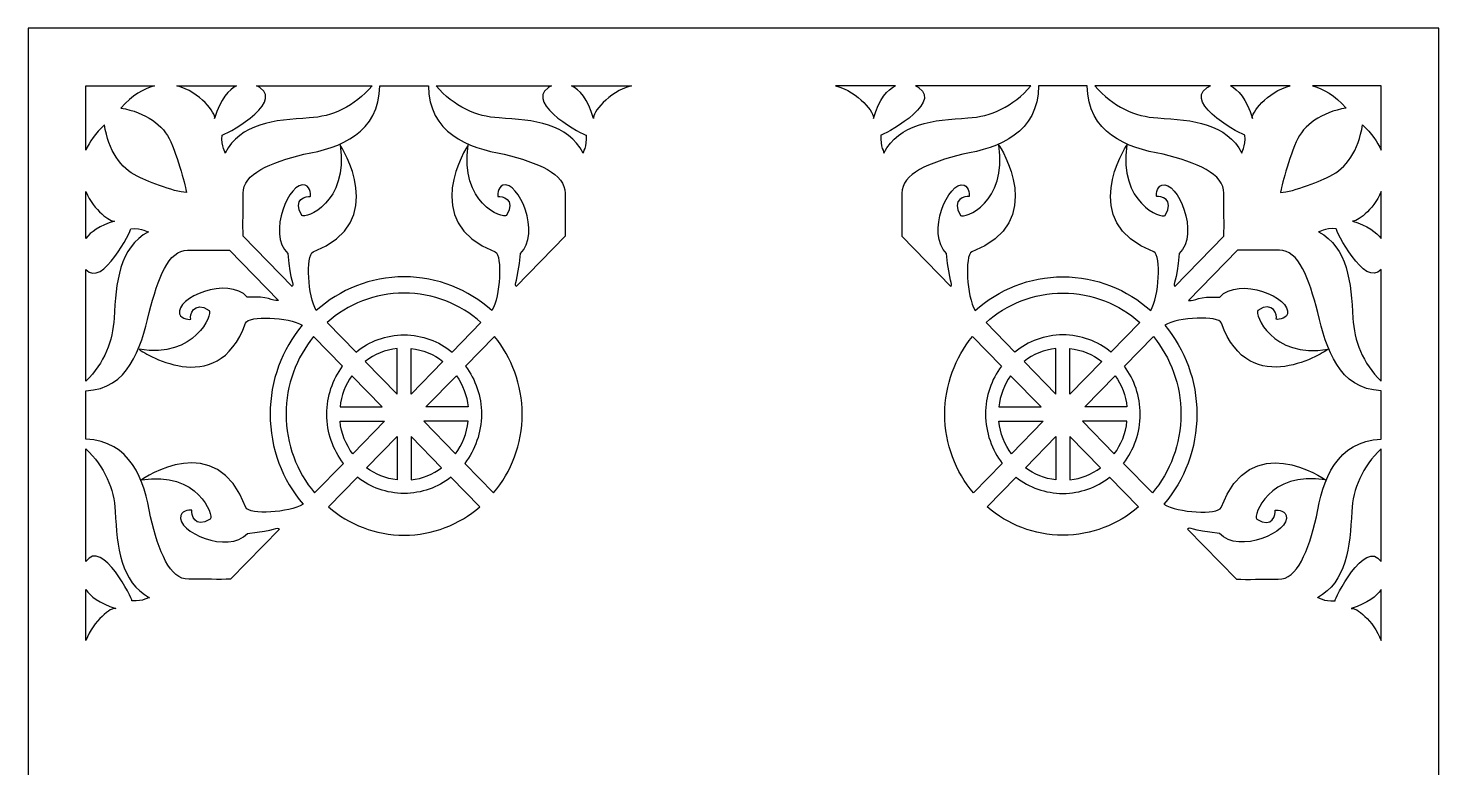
# Model space of a CAD drawing. Header units: centimetres. Extents: x -21.6 to -16.4, y -9 to 3.7.
# Drawn here: x -21.59 to -16.44, y 0.96 to 3.66 of the extents above; entities that cross this region are included whole.
import ezdxf

# ---------------------------------------------------------------- set-up
doc = ezdxf.new("R2010")
doc.units = ezdxf.units.CM
doc.header["$MEASUREMENT"] = 0
doc.layers.add('layer 1', color=7, linetype='Continuous')

msp = doc.modelspace()

# ---------------------------------------------------------------- linework, layer by layer
at = {"layer": 'layer 1', "color": 250, "lineweight": 30}
for points, knots in [([(-21.58593, 3.65904), (-21.58593, 3.65904), (-16.44376, 3.65904), (-16.44376, 3.65904), (-16.44376, 3.65904), (-16.44376, 3.65904), (-16.44376, -9.00021), (-16.44376, -9.00021), (-16.44376, -9.00021), (-16.44376, -9.00021), (-21.58593, -9.00021), (-21.58593, -9.00021), (-21.58593, -9.00021), (-21.58593, -9.00021), (-21.58593, 3.65904), (-21.58593, 3.65904)], [0, 0, 0, 0, 0.2, 0.2, 0.2, 0.2, 0.4, 0.4, 0.4, 0.4, 0.6, 0.6, 0.6, 0.6, 1, 1, 1, 1]), ([(-21.37575, 3.21488), (-21.36274, 3.24478), (-21.34107, 3.27577), (-21.30794, 3.30703), (-21.30794, 3.30703), (-21.29338, 3.21357), (-21.24827, 3.14748), (-21.18842, 3.12021), (-21.18842, 3.12021), (-21.16655, 3.10829), (-21.05316, 3.06044), (-21.00904, 3.06059), (-21.00904, 3.06059), (-21.00904, 3.06059), (-21.00905, 3.06061), (-21.00905, 3.06061), (-21.00905, 3.06061), (-21.00895, 3.06055), (-21.00858, 3.06101), (-21.00862, 3.06106), (-21.00862, 3.06106), (-21.00862, 3.06106), (-21.0086, 3.06104), (-21.0086, 3.06104), (-21.0086, 3.06104), (-21.0086, 3.06104), (-21.03256, 3.1677), (-21.06628, 3.24539), (-21.06628, 3.24539), (-21.09289, 3.30672), (-21.15737, 3.35295), (-21.24857, 3.36787), (-21.24857, 3.36787), (-21.20655, 3.41466), (-21.16499, 3.43916), (-21.12608, 3.44888), (-21.12608, 3.44888), (-21.12608, 3.44888), (-21.37575, 3.44888), (-21.37575, 3.44888), (-21.37575, 3.44888), (-21.37575, 3.44888), (-21.37575, 3.21488), (-21.37575, 3.21488)], [0, 0, 0, 0, 0.0833333, 0.0833333, 0.0833333, 0.0833333, 0.1666667, 0.1666667, 0.1666667, 0.1666667, 0.25, 0.25, 0.25, 0.25, 0.3333333, 0.3333333, 0.3333333, 0.3333333, 0.4166667, 0.4166667, 0.4166667, 0.4166667, 0.5, 0.5, 0.5, 0.5, 0.5833333, 0.5833333, 0.5833333, 0.5833333, 0.6666667, 0.6666667, 0.6666667, 0.6666667, 0.75, 0.75, 0.75, 0.75, 0.8333333, 0.8333333, 0.8333333, 0.8333333, 1, 1, 1, 1]), ([(-21.04395, 3.44888), (-20.95855, 3.42782), (-20.90081, 3.3476), (-20.90654, 3.32997), (-20.90654, 3.32997), (-20.88481, 3.40245), (-20.85484, 3.43551), (-20.82632, 3.44888), (-20.82632, 3.44888), (-20.82632, 3.44888), (-21.04395, 3.44888), (-21.04395, 3.44888)], [0, 0, 0, 0, 0.25, 0.25, 0.25, 0.25, 0.5, 0.5, 0.5, 0.5, 1, 1, 1, 1]), ([(-20.75336, 3.44888), (-20.74518, 3.44544), (-20.74033, 3.44219), (-20.74033, 3.44219), (-20.74033, 3.44219), (-20.65353, 3.38102), (-20.87691, 3.26651), (-20.87892, 3.26962), (-20.87892, 3.26962), (-20.88313, 3.22513), (-20.86511, 3.20672), (-20.86831, 3.20332), (-20.86831, 3.20332), (-20.81307, 3.31284), (-20.68838, 3.32515), (-20.56157, 3.33196), (-20.56157, 3.33196), (-20.47809, 3.33644), (-20.39754, 3.37345), (-20.33208, 3.44888), (-20.33208, 3.44888), (-20.33208, 3.44888), (-20.75336, 3.44888), (-20.75336, 3.44888)], [0, 0, 0, 0, 0.1428571, 0.1428571, 0.1428571, 0.1428571, 0.2857143, 0.2857143, 0.2857143, 0.2857143, 0.4285714, 0.4285714, 0.4285714, 0.4285714, 0.5714286, 0.5714286, 0.5714286, 0.5714286, 0.7142857, 0.7142857, 0.7142857, 0.7142857, 1, 1, 1, 1]), ([(-20.30448, 3.44888), (-20.30538, 3.27895), (-20.44695, 3.222), (-20.5808, 3.2003), (-20.5808, 3.2003), (-20.70312, 3.16877), (-20.80372, 3.12869), (-20.80252, 3.05749), (-20.80252, 3.05749), (-20.80152, 2.9987), (-20.80431, 2.94204), (-20.8023, 2.90089), (-20.8023, 2.90089), (-20.8023, 2.90089), (-20.62409, 2.71826), (-20.62409, 2.71826), (-20.62409, 2.71826), (-20.61498, 2.72967), (-20.63036, 2.72775), (-20.63951, 2.83823), (-20.63951, 2.83823), (-20.71573, 2.90952), (-20.63377, 3.10493), (-20.57592, 3.08698), (-20.57592, 3.08698), (-20.55555, 3.08064), (-20.55573, 3.04527), (-20.55763, 3.04571), (-20.55763, 3.04571), (-20.57007, 3.04859), (-20.62531, 3.03716), (-20.5888, 2.97658), (-20.5888, 2.97658), (-20.57613, 2.96359), (-20.41641, 3.02224), (-20.44932, 3.23364), (-20.44932, 3.23364), (-20.44485, 3.22908), (-20.26577, 2.95053), (-20.54741, 2.84442), (-20.54741, 2.84442), (-20.57475, 2.82958), (-20.56653, 2.68187), (-20.53576, 2.6302), (-20.53576, 2.6302), (-20.44992, 2.70677), (-20.33791, 2.75324), (-20.21562, 2.75324), (-20.21562, 2.75324), (-20.09333, 2.75324), (-19.98131, 2.70677), (-19.89548, 2.6302), (-19.89548, 2.6302), (-19.86471, 2.68187), (-19.85649, 2.82958), (-19.88383, 2.84442), (-19.88383, 2.84442), (-20.16546, 2.95053), (-19.98638, 3.22908), (-19.98191, 3.23364), (-19.98191, 3.23364), (-20.01483, 3.02224), (-19.8551, 2.96359), (-19.84244, 2.97658), (-19.84244, 2.97658), (-19.80592, 3.03716), (-19.86116, 3.04859), (-19.87361, 3.04571), (-19.87361, 3.04571), (-19.87551, 3.04527), (-19.87568, 3.08064), (-19.85531, 3.08698), (-19.85531, 3.08698), (-19.79746, 3.10493), (-19.7155, 2.90952), (-19.79173, 2.83823), (-19.79173, 2.83823), (-19.80087, 2.72775), (-19.81625, 2.72967), (-19.80714, 2.71826), (-19.80714, 2.71826), (-19.80714, 2.71826), (-19.62893, 2.90089), (-19.62893, 2.90089), (-19.62893, 2.90089), (-19.62692, 2.94204), (-19.62971, 2.9987), (-19.62871, 3.05749), (-19.62871, 3.05749), (-19.62752, 3.12869), (-19.72812, 3.16877), (-19.85043, 3.2003), (-19.85043, 3.2003), (-19.98429, 3.222), (-20.12585, 3.27895), (-20.12676, 3.44888), (-20.12676, 3.44888), (-20.12676, 3.44888), (-20.30448, 3.44888), (-20.30448, 3.44888)], [0, 0, 0, 0, 0.0384615, 0.0384615, 0.0384615, 0.0384615, 0.0769231, 0.0769231, 0.0769231, 0.0769231, 0.1153846, 0.1153846, 0.1153846, 0.1153846, 0.1538462, 0.1538462, 0.1538462, 0.1538462, 0.1923077, 0.1923077, 0.1923077, 0.1923077, 0.2307692, 0.2307692, 0.2307692, 0.2307692, 0.2692308, 0.2692308, 0.2692308, 0.2692308, 0.3076923, 0.3076923, 0.3076923, 0.3076923, 0.3461538, 0.3461538, 0.3461538, 0.3461538, 0.3846154, 0.3846154, 0.3846154, 0.3846154, 0.4230769, 0.4230769, 0.4230769, 0.4230769, 0.4615385, 0.4615385, 0.4615385, 0.4615385, 0.5, 0.5, 0.5, 0.5, 0.5384615, 0.5384615, 0.5384615, 0.5384615, 0.5769231, 0.5769231, 0.5769231, 0.5769231, 0.6153846, 0.6153846, 0.6153846, 0.6153846, 0.6538462, 0.6538462, 0.6538462, 0.6538462, 0.6923077, 0.6923077, 0.6923077, 0.6923077, 0.7307692, 0.7307692, 0.7307692, 0.7307692, 0.7692308, 0.7692308, 0.7692308, 0.7692308, 0.8076923, 0.8076923, 0.8076923, 0.8076923, 0.8461538, 0.8461538, 0.8461538, 0.8461538, 0.8846154, 0.8846154, 0.8846154, 0.8846154, 0.9230769, 0.9230769, 0.9230769, 0.9230769, 1, 1, 1, 1]), ([(-20.09915, 3.44888), (-20.0337, 3.37345), (-19.95314, 3.33644), (-19.86966, 3.33196), (-19.86966, 3.33196), (-19.74285, 3.32515), (-19.61817, 3.31284), (-19.56293, 3.20332), (-19.56293, 3.20332), (-19.56613, 3.20672), (-19.54811, 3.22513), (-19.55231, 3.26962), (-19.55231, 3.26962), (-19.55433, 3.26651), (-19.7777, 3.38102), (-19.6909, 3.44219), (-19.6909, 3.44219), (-19.6909, 3.44219), (-19.68605, 3.44544), (-19.67789, 3.44888), (-19.67789, 3.44888), (-19.67789, 3.44888), (-20.09915, 3.44888), (-20.09915, 3.44888)], [0, 0, 0, 0, 0.1428571, 0.1428571, 0.1428571, 0.1428571, 0.2857143, 0.2857143, 0.2857143, 0.2857143, 0.4285714, 0.4285714, 0.4285714, 0.4285714, 0.5714286, 0.5714286, 0.5714286, 0.5714286, 0.7142857, 0.7142857, 0.7142857, 0.7142857, 1, 1, 1, 1]), ([(-19.60491, 3.44888), (-19.57639, 3.43551), (-19.54642, 3.40245), (-19.52469, 3.32997), (-19.52469, 3.32997), (-19.53042, 3.3476), (-19.47268, 3.42782), (-19.38728, 3.44888), (-19.38728, 3.44888), (-19.38728, 3.44888), (-19.60491, 3.44888), (-19.60491, 3.44888)], [0, 0, 0, 0, 0.25, 0.25, 0.25, 0.25, 0.5, 0.5, 0.5, 0.5, 1, 1, 1, 1]), ([(-18.42478, 3.44888), (-18.4533, 3.43551), (-18.48327, 3.40245), (-18.505, 3.32997), (-18.505, 3.32997), (-18.49927, 3.3476), (-18.55701, 3.42782), (-18.64241, 3.44888), (-18.64241, 3.44888), (-18.64241, 3.44888), (-18.42478, 3.44888), (-18.42478, 3.44888)], [0, 0, 0, 0, 0.25, 0.25, 0.25, 0.25, 0.5, 0.5, 0.5, 0.5, 1, 1, 1, 1]), ([(-17.93053, 3.44888), (-17.99599, 3.37345), (-18.07655, 3.33644), (-18.16002, 3.33196), (-18.16002, 3.33196), (-18.28684, 3.32515), (-18.41152, 3.31284), (-18.46676, 3.20332), (-18.46676, 3.20332), (-18.46356, 3.20672), (-18.48159, 3.22513), (-18.47738, 3.26962), (-18.47738, 3.26962), (-18.47535, 3.26651), (-18.25198, 3.38102), (-18.33879, 3.44219), (-18.33879, 3.44219), (-18.33879, 3.44219), (-18.34364, 3.44544), (-18.35181, 3.44888), (-18.35181, 3.44888), (-18.35181, 3.44888), (-17.93053, 3.44888), (-17.93053, 3.44888)], [0, 0, 0, 0, 0.1428571, 0.1428571, 0.1428571, 0.1428571, 0.2857143, 0.2857143, 0.2857143, 0.2857143, 0.4285714, 0.4285714, 0.4285714, 0.4285714, 0.5714286, 0.5714286, 0.5714286, 0.5714286, 0.7142857, 0.7142857, 0.7142857, 0.7142857, 1, 1, 1, 1]), ([(-17.72521, 3.44888), (-17.72431, 3.27895), (-17.58274, 3.222), (-17.44889, 3.2003), (-17.44889, 3.2003), (-17.32657, 3.16877), (-17.22597, 3.12869), (-17.22717, 3.05749), (-17.22717, 3.05749), (-17.22817, 2.9987), (-17.22537, 2.94204), (-17.22739, 2.90089), (-17.22739, 2.90089), (-17.22739, 2.90089), (-17.40559, 2.71826), (-17.40559, 2.71826), (-17.40559, 2.71826), (-17.41471, 2.72967), (-17.39933, 2.72775), (-17.39018, 2.83823), (-17.39018, 2.83823), (-17.31395, 2.90952), (-17.39592, 3.10493), (-17.45377, 3.08698), (-17.45377, 3.08698), (-17.47413, 3.08064), (-17.47397, 3.04527), (-17.47207, 3.04571), (-17.47207, 3.04571), (-17.45962, 3.04859), (-17.40437, 3.03716), (-17.4409, 2.97658), (-17.4409, 2.97658), (-17.45356, 2.96359), (-17.61328, 3.02224), (-17.58037, 3.23364), (-17.58037, 3.23364), (-17.58484, 3.22908), (-17.76391, 2.95053), (-17.48228, 2.84442), (-17.48228, 2.84442), (-17.45495, 2.82958), (-17.46317, 2.68187), (-17.49393, 2.6302), (-17.49393, 2.6302), (-17.57977, 2.70677), (-17.69179, 2.75324), (-17.81407, 2.75324), (-17.81407, 2.75324), (-17.93635, 2.75324), (-18.04838, 2.70677), (-18.13421, 2.6302), (-18.13421, 2.6302), (-18.16498, 2.68187), (-18.17319, 2.82958), (-18.14586, 2.84442), (-18.14586, 2.84442), (-17.86423, 2.95053), (-18.0433, 3.22908), (-18.04778, 3.23364), (-18.04778, 3.23364), (-18.01486, 3.02224), (-18.17458, 2.96359), (-18.18725, 2.97658), (-18.18725, 2.97658), (-18.22377, 3.03716), (-18.16853, 3.04859), (-18.15608, 3.04571), (-18.15608, 3.04571), (-18.15418, 3.04527), (-18.15401, 3.08064), (-18.17438, 3.08698), (-18.17438, 3.08698), (-18.23222, 3.10493), (-18.31419, 2.90952), (-18.23797, 2.83823), (-18.23797, 2.83823), (-18.22882, 2.72775), (-18.21343, 2.72967), (-18.22255, 2.71826), (-18.22255, 2.71826), (-18.22255, 2.71826), (-18.40075, 2.90089), (-18.40075, 2.90089), (-18.40075, 2.90089), (-18.40277, 2.94204), (-18.39998, 2.9987), (-18.40097, 3.05749), (-18.40097, 3.05749), (-18.40217, 3.12869), (-18.30157, 3.16877), (-18.17926, 3.2003), (-18.17926, 3.2003), (-18.0454, 3.222), (-17.90384, 3.27895), (-17.90293, 3.44888), (-17.90293, 3.44888), (-17.90293, 3.44888), (-17.72521, 3.44888), (-17.72521, 3.44888)], [0, 0, 0, 0, 0.0384615, 0.0384615, 0.0384615, 0.0384615, 0.0769231, 0.0769231, 0.0769231, 0.0769231, 0.1153846, 0.1153846, 0.1153846, 0.1153846, 0.1538462, 0.1538462, 0.1538462, 0.1538462, 0.1923077, 0.1923077, 0.1923077, 0.1923077, 0.2307692, 0.2307692, 0.2307692, 0.2307692, 0.2692308, 0.2692308, 0.2692308, 0.2692308, 0.3076923, 0.3076923, 0.3076923, 0.3076923, 0.3461538, 0.3461538, 0.3461538, 0.3461538, 0.3846154, 0.3846154, 0.3846154, 0.3846154, 0.4230769, 0.4230769, 0.4230769, 0.4230769, 0.4615385, 0.4615385, 0.4615385, 0.4615385, 0.5, 0.5, 0.5, 0.5, 0.5384615, 0.5384615, 0.5384615, 0.5384615, 0.5769231, 0.5769231, 0.5769231, 0.5769231, 0.6153846, 0.6153846, 0.6153846, 0.6153846, 0.6538462, 0.6538462, 0.6538462, 0.6538462, 0.6923077, 0.6923077, 0.6923077, 0.6923077, 0.7307692, 0.7307692, 0.7307692, 0.7307692, 0.7692308, 0.7692308, 0.7692308, 0.7692308, 0.8076923, 0.8076923, 0.8076923, 0.8076923, 0.8461538, 0.8461538, 0.8461538, 0.8461538, 0.8846154, 0.8846154, 0.8846154, 0.8846154, 0.9230769, 0.9230769, 0.9230769, 0.9230769, 1, 1, 1, 1]), ([(-17.27634, 3.44888), (-17.28451, 3.44544), (-17.28935, 3.44219), (-17.28935, 3.44219), (-17.28935, 3.44219), (-17.37616, 3.38102), (-17.15279, 3.26651), (-17.15076, 3.26962), (-17.15076, 3.26962), (-17.14656, 3.22513), (-17.16458, 3.20672), (-17.16138, 3.20332), (-17.16138, 3.20332), (-17.21662, 3.31284), (-17.3413, 3.32515), (-17.46812, 3.33196), (-17.46812, 3.33196), (-17.55159, 3.33644), (-17.63216, 3.37345), (-17.69761, 3.44888), (-17.69761, 3.44888), (-17.69761, 3.44888), (-17.27634, 3.44888), (-17.27634, 3.44888)], [0, 0, 0, 0, 0.1428571, 0.1428571, 0.1428571, 0.1428571, 0.2857143, 0.2857143, 0.2857143, 0.2857143, 0.4285714, 0.4285714, 0.4285714, 0.4285714, 0.5714286, 0.5714286, 0.5714286, 0.5714286, 0.7142857, 0.7142857, 0.7142857, 0.7142857, 1, 1, 1, 1]), ([(-16.98574, 3.44888), (-17.07114, 3.42782), (-17.12887, 3.3476), (-17.12314, 3.32997), (-17.12314, 3.32997), (-17.14487, 3.40245), (-17.17485, 3.43551), (-17.20337, 3.44888), (-17.20337, 3.44888), (-17.20337, 3.44888), (-16.98574, 3.44888), (-16.98574, 3.44888)], [0, 0, 0, 0, 0.25, 0.25, 0.25, 0.25, 0.5, 0.5, 0.5, 0.5, 1, 1, 1, 1]), ([(-16.65393, 3.21488), (-16.66696, 3.24477), (-16.68861, 3.27577), (-16.72175, 3.30703), (-16.72175, 3.30703), (-16.73631, 3.21357), (-16.78143, 3.14748), (-16.84127, 3.12021), (-16.84127, 3.12021), (-16.86313, 3.10829), (-16.97653, 3.06044), (-17.02066, 3.06059), (-17.02066, 3.06059), (-17.02066, 3.06059), (-17.02063, 3.06061), (-17.02063, 3.06061), (-17.02063, 3.06061), (-17.02075, 3.06055), (-17.0211, 3.06101), (-17.02107, 3.06106), (-17.02107, 3.06106), (-17.02107, 3.06106), (-17.02109, 3.06104), (-17.02109, 3.06104), (-17.02109, 3.06104), (-17.02109, 3.06104), (-16.99713, 3.1677), (-16.96341, 3.24539), (-16.96341, 3.24539), (-16.9368, 3.30672), (-16.87232, 3.35295), (-16.78111, 3.36787), (-16.78111, 3.36787), (-16.82314, 3.41466), (-16.8647, 3.43916), (-16.90361, 3.44888), (-16.90361, 3.44888), (-16.90361, 3.44888), (-16.65393, 3.44888), (-16.65393, 3.44888), (-16.65393, 3.44888), (-16.65393, 3.44888), (-16.65393, 3.21488), (-16.65393, 3.21488)], [0, 0, 0, 0, 0.0833333, 0.0833333, 0.0833333, 0.0833333, 0.1666667, 0.1666667, 0.1666667, 0.1666667, 0.25, 0.25, 0.25, 0.25, 0.3333333, 0.3333333, 0.3333333, 0.3333333, 0.4166667, 0.4166667, 0.4166667, 0.4166667, 0.5, 0.5, 0.5, 0.5, 0.5833333, 0.5833333, 0.5833333, 0.5833333, 0.6666667, 0.6666667, 0.6666667, 0.6666667, 0.75, 0.75, 0.75, 0.75, 0.8333333, 0.8333333, 0.8333333, 0.8333333, 1, 1, 1, 1]), ([(-21.37575, 2.89319), (-21.35835, 2.9163), (-21.32654, 2.93902), (-21.27096, 2.95652), (-21.27096, 2.95652), (-21.28583, 2.95144), (-21.34636, 2.995), (-21.37575, 3.06346), (-21.37575, 3.06346), (-21.37575, 3.06346), (-21.37575, 2.89319), (-21.37575, 2.89319)], [0, 0, 0, 0, 0.25, 0.25, 0.25, 0.25, 0.5, 0.5, 0.5, 0.5, 1, 1, 1, 1]), ([(-16.65393, 2.89318), (-16.67134, 2.91629), (-16.70314, 2.93901), (-16.75873, 2.95652), (-16.75873, 2.95652), (-16.74385, 2.95144), (-16.68333, 2.995), (-16.65393, 3.06346), (-16.65393, 3.06346), (-16.65393, 3.06346), (-16.65393, 2.89318), (-16.65393, 2.89318)], [0, 0, 0, 0, 0.25, 0.25, 0.25, 0.25, 0.5, 0.5, 0.5, 0.5, 1, 1, 1, 1]), ([(-21.37575, 2.37284), (-21.308, 2.43906), (-21.27712, 2.52033), (-21.27289, 2.60297), (-21.27289, 2.60297), (-21.26625, 2.73294), (-21.25424, 2.86072), (-21.14738, 2.91733), (-21.14738, 2.91733), (-21.1507, 2.91405), (-21.16865, 2.93251), (-21.21206, 2.92821), (-21.21206, 2.92821), (-21.20911, 2.92618), (-21.3151, 2.70887), (-21.37575, 2.78001), (-21.37575, 2.78001), (-21.37575, 2.78001), (-21.37575, 2.37284), (-21.37575, 2.37284)], [0, 0, 0, 0, 0.1666667, 0.1666667, 0.1666667, 0.1666667, 0.3333333, 0.3333333, 0.3333333, 0.3333333, 0.5, 0.5, 0.5, 0.5, 0.6666667, 0.6666667, 0.6666667, 0.6666667, 1, 1, 1, 1]), ([(-16.65393, 2.37284), (-16.72169, 2.43906), (-16.75257, 2.52033), (-16.75679, 2.60297), (-16.75679, 2.60297), (-16.76344, 2.73294), (-16.77545, 2.86072), (-16.88231, 2.91733), (-16.88231, 2.91733), (-16.879, 2.91405), (-16.86104, 2.93251), (-16.81763, 2.92821), (-16.81763, 2.92821), (-16.82059, 2.92618), (-16.71458, 2.70887), (-16.65393, 2.78001), (-16.65393, 2.78001), (-16.65393, 2.78001), (-16.65393, 2.37284), (-16.65393, 2.37284)], [0, 0, 0, 0, 0.1666667, 0.1666667, 0.1666667, 0.1666667, 0.3333333, 0.3333333, 0.3333333, 0.3333333, 0.5, 0.5, 0.5, 0.5, 0.6666667, 0.6666667, 0.6666667, 0.6666667, 1, 1, 1, 1]), ([(-21.37575, 2.16146), (-21.21547, 2.15647), (-21.1612, 2.01358), (-21.14032, 1.8784), (-21.14032, 1.8784), (-21.10955, 1.75306), (-21.07043, 1.64997), (-21.00095, 1.6512), (-21.00095, 1.6512), (-20.94359, 1.65221), (-20.88832, 1.64934), (-20.84817, 1.65141), (-20.84817, 1.65141), (-20.84817, 1.65141), (-20.66995, 1.83405), (-20.66995, 1.83405), (-20.66995, 1.83405), (-20.68108, 1.84338), (-20.67921, 1.82761), (-20.78702, 1.81824), (-20.78702, 1.81824), (-20.85658, 1.74012), (-21.04726, 1.82412), (-21.02974, 1.8834), (-21.02974, 1.8834), (-21.02356, 1.90429), (-20.98906, 1.90409), (-20.98947, 1.90216), (-20.98947, 1.90216), (-20.99228, 1.88941), (-20.98113, 1.83278), (-20.92202, 1.87021), (-20.92202, 1.87021), (-20.90936, 1.88318), (-20.96657, 2.04688), (-21.17285, 2.01315), (-21.17285, 2.01315), (-21.16839, 2.01775), (-20.8966, 2.20125), (-20.79307, 1.91261), (-20.79307, 1.91261), (-20.77859, 1.8846), (-20.63447, 1.89304), (-20.58402, 1.92457), (-20.58402, 1.92457), (-20.65873, 2.01253), (-20.70408, 2.12733), (-20.70408, 2.25265), (-20.70408, 2.25265), (-20.70408, 2.37601), (-20.66013, 2.48917), (-20.58749, 2.57658), (-20.58749, 2.57658), (-20.63498, 2.60751), (-20.78425, 2.6124), (-20.79333, 2.58454), (-20.79333, 2.58454), (-20.89687, 2.29592), (-21.17745, 2.48448), (-21.18191, 2.48906), (-21.18191, 2.48906), (-20.97563, 2.45533), (-20.91345, 2.6179), (-20.92612, 2.63089), (-20.92612, 2.63089), (-20.98524, 2.66831), (-20.99639, 2.61169), (-20.99357, 2.59894), (-20.99357, 2.59894), (-20.99314, 2.59699), (-21.02766, 2.59682), (-21.03384, 2.6177), (-21.03384, 2.6177), (-21.05136, 2.67697), (-20.85685, 2.75704), (-20.78728, 2.67892), (-20.78728, 2.67892), (-20.70832, 2.68284), (-20.69826, 2.66478), (-20.67406, 2.66705), (-20.67406, 2.66705), (-20.67406, 2.66705), (-20.85227, 2.84968), (-20.85227, 2.84968), (-20.85227, 2.84968), (-20.89243, 2.85175), (-20.9477, 2.84889), (-21.00507, 2.84991), (-21.00507, 2.84991), (-21.07454, 2.85114), (-21.11366, 2.74804), (-21.14442, 2.6227), (-21.14442, 2.6227), (-21.17671, 2.49115), (-21.21985, 2.34468), (-21.37575, 2.33797), (-21.37575, 2.33797), (-21.37575, 2.33797), (-21.37575, 2.16146), (-21.37575, 2.16146)], [0, 0, 0, 0, 0.0384615, 0.0384615, 0.0384615, 0.0384615, 0.0769231, 0.0769231, 0.0769231, 0.0769231, 0.1153846, 0.1153846, 0.1153846, 0.1153846, 0.1538462, 0.1538462, 0.1538462, 0.1538462, 0.1923077, 0.1923077, 0.1923077, 0.1923077, 0.2307692, 0.2307692, 0.2307692, 0.2307692, 0.2692308, 0.2692308, 0.2692308, 0.2692308, 0.3076923, 0.3076923, 0.3076923, 0.3076923, 0.3461538, 0.3461538, 0.3461538, 0.3461538, 0.3846154, 0.3846154, 0.3846154, 0.3846154, 0.4230769, 0.4230769, 0.4230769, 0.4230769, 0.4615385, 0.4615385, 0.4615385, 0.4615385, 0.5, 0.5, 0.5, 0.5, 0.5384615, 0.5384615, 0.5384615, 0.5384615, 0.5769231, 0.5769231, 0.5769231, 0.5769231, 0.6153846, 0.6153846, 0.6153846, 0.6153846, 0.6538462, 0.6538462, 0.6538462, 0.6538462, 0.6923077, 0.6923077, 0.6923077, 0.6923077, 0.7307692, 0.7307692, 0.7307692, 0.7307692, 0.7692308, 0.7692308, 0.7692308, 0.7692308, 0.8076923, 0.8076923, 0.8076923, 0.8076923, 0.8461538, 0.8461538, 0.8461538, 0.8461538, 0.8846154, 0.8846154, 0.8846154, 0.8846154, 0.9230769, 0.9230769, 0.9230769, 0.9230769, 1, 1, 1, 1]), ([(-16.65393, 2.16146), (-16.81422, 2.15647), (-16.86849, 2.01358), (-16.88937, 1.8784), (-16.88937, 1.8784), (-16.92015, 1.75306), (-16.95926, 1.64997), (-17.02874, 1.6512), (-17.02874, 1.6512), (-17.08609, 1.65221), (-17.14137, 1.64934), (-17.18152, 1.65141), (-17.18152, 1.65141), (-17.18152, 1.65141), (-17.35974, 1.83405), (-17.35974, 1.83405), (-17.35974, 1.83405), (-17.3486, 1.84338), (-17.35048, 1.82761), (-17.24267, 1.81824), (-17.24267, 1.81824), (-17.1731, 1.74012), (-16.98243, 1.82412), (-16.99994, 1.8834), (-16.99994, 1.8834), (-17.00613, 1.90429), (-17.04063, 1.90409), (-17.04022, 1.90216), (-17.04022, 1.90216), (-17.03742, 1.88941), (-17.04856, 1.83278), (-17.10766, 1.87021), (-17.10766, 1.87021), (-17.12033, 1.88318), (-17.06312, 2.04688), (-16.85683, 2.01315), (-16.85683, 2.01315), (-16.8613, 2.01775), (-17.13309, 2.20125), (-17.23661, 1.91261), (-17.23661, 1.91261), (-17.2511, 1.8846), (-17.39523, 1.89304), (-17.44566, 1.92457), (-17.44566, 1.92457), (-17.37096, 2.01253), (-17.32561, 2.12733), (-17.32561, 2.25265), (-17.32561, 2.25265), (-17.32561, 2.37601), (-17.36956, 2.48917), (-17.44221, 2.57658), (-17.44221, 2.57658), (-17.39471, 2.60751), (-17.24544, 2.6124), (-17.23636, 2.58454), (-17.23636, 2.58454), (-17.13282, 2.29592), (-16.85223, 2.48448), (-16.84778, 2.48906), (-16.84778, 2.48906), (-17.05406, 2.45533), (-17.11624, 2.6179), (-17.10356, 2.63089), (-17.10356, 2.63089), (-17.04445, 2.66831), (-17.03331, 2.61169), (-17.03612, 2.59894), (-17.03612, 2.59894), (-17.03654, 2.59699), (-17.00202, 2.59682), (-16.99584, 2.6177), (-16.99584, 2.6177), (-16.97833, 2.67697), (-17.17284, 2.75704), (-17.24241, 2.67892), (-17.24241, 2.67892), (-17.32137, 2.68284), (-17.33143, 2.66478), (-17.35563, 2.66705), (-17.35563, 2.66705), (-17.35563, 2.66705), (-17.17742, 2.84968), (-17.17742, 2.84968), (-17.17742, 2.84968), (-17.13726, 2.85175), (-17.08199, 2.84889), (-17.02461, 2.84991), (-17.02461, 2.84991), (-16.95514, 2.85114), (-16.91603, 2.74804), (-16.88527, 2.6227), (-16.88527, 2.6227), (-16.85298, 2.49115), (-16.80985, 2.34468), (-16.65393, 2.33796), (-16.65393, 2.33796), (-16.65393, 2.33796), (-16.65393, 2.16146), (-16.65393, 2.16146)], [0, 0, 0, 0, 0.0384615, 0.0384615, 0.0384615, 0.0384615, 0.0769231, 0.0769231, 0.0769231, 0.0769231, 0.1153846, 0.1153846, 0.1153846, 0.1153846, 0.1538462, 0.1538462, 0.1538462, 0.1538462, 0.1923077, 0.1923077, 0.1923077, 0.1923077, 0.2307692, 0.2307692, 0.2307692, 0.2307692, 0.2692308, 0.2692308, 0.2692308, 0.2692308, 0.3076923, 0.3076923, 0.3076923, 0.3076923, 0.3461538, 0.3461538, 0.3461538, 0.3461538, 0.3846154, 0.3846154, 0.3846154, 0.3846154, 0.4230769, 0.4230769, 0.4230769, 0.4230769, 0.4615385, 0.4615385, 0.4615385, 0.4615385, 0.5, 0.5, 0.5, 0.5, 0.5384615, 0.5384615, 0.5384615, 0.5384615, 0.5769231, 0.5769231, 0.5769231, 0.5769231, 0.6153846, 0.6153846, 0.6153846, 0.6153846, 0.6538462, 0.6538462, 0.6538462, 0.6538462, 0.6923077, 0.6923077, 0.6923077, 0.6923077, 0.7307692, 0.7307692, 0.7307692, 0.7307692, 0.7692308, 0.7692308, 0.7692308, 0.7692308, 0.8076923, 0.8076923, 0.8076923, 0.8076923, 0.8461538, 0.8461538, 0.8461538, 0.8461538, 0.8846154, 0.8846154, 0.8846154, 0.8846154, 0.9230769, 0.9230769, 0.9230769, 0.9230769, 1, 1, 1, 1]), ([(-20.4959, 2.58689), (-20.4205, 2.6534), (-20.32251, 2.69372), (-20.21563, 2.69372), (-20.21563, 2.69372), (-20.10872, 2.69372), (-20.01073, 2.65341), (-19.93534, 2.58688), (-19.93534, 2.58688), (-19.93534, 2.58688), (-20.04072, 2.47889), (-20.04072, 2.47889), (-20.04072, 2.47889), (-20.08883, 2.51807), (-20.14963, 2.54154), (-20.21562, 2.54154), (-20.21562, 2.54154), (-20.28161, 2.54154), (-20.34241, 2.51807), (-20.39053, 2.4789), (-20.39053, 2.4789), (-20.39053, 2.4789), (-20.4959, 2.58689), (-20.4959, 2.58689)], [0, 0, 0, 0, 0.1428571, 0.1428571, 0.1428571, 0.1428571, 0.2857143, 0.2857143, 0.2857143, 0.2857143, 0.4285714, 0.4285714, 0.4285714, 0.4285714, 0.5714286, 0.5714286, 0.5714286, 0.5714286, 0.7142857, 0.7142857, 0.7142857, 0.7142857, 1, 1, 1, 1]), ([(-17.53379, 2.58689), (-17.60919, 2.6534), (-17.70717, 2.69372), (-17.81407, 2.69372), (-17.81407, 2.69372), (-17.92096, 2.69372), (-18.01896, 2.65341), (-18.09435, 2.58688), (-18.09435, 2.58688), (-18.09435, 2.58688), (-17.98898, 2.47889), (-17.98898, 2.47889), (-17.98898, 2.47889), (-17.94086, 2.51807), (-17.88007, 2.54154), (-17.81407, 2.54154), (-17.81407, 2.54154), (-17.74808, 2.54154), (-17.68728, 2.51807), (-17.63916, 2.4789), (-17.63916, 2.4789), (-17.63916, 2.4789), (-17.53379, 2.58689), (-17.53379, 2.58689)], [0, 0, 0, 0, 0.1428571, 0.1428571, 0.1428571, 0.1428571, 0.2857143, 0.2857143, 0.2857143, 0.2857143, 0.4285714, 0.4285714, 0.4285714, 0.4285714, 0.5714286, 0.5714286, 0.5714286, 0.5714286, 0.7142857, 0.7142857, 0.7142857, 0.7142857, 1, 1, 1, 1]), ([(-20.54176, 1.96542), (-20.60667, 2.04269), (-20.646, 2.14311), (-20.646, 2.25266), (-20.646, 2.25266), (-20.646, 2.36007), (-20.60818, 2.45869), (-20.54552, 2.53533), (-20.54552, 2.53533), (-20.54552, 2.53533), (-20.43997, 2.42716), (-20.43997, 2.42716), (-20.43997, 2.42716), (-20.47605, 2.37862), (-20.49751, 2.31814), (-20.49751, 2.25266), (-20.49751, 2.25266), (-20.49751, 2.18503), (-20.47462, 2.12272), (-20.43638, 2.07341), (-20.43638, 2.07341), (-20.43638, 2.07341), (-20.54176, 1.96542), (-20.54176, 1.96542)], [0, 0, 0, 0, 0.1428571, 0.1428571, 0.1428571, 0.1428571, 0.2857143, 0.2857143, 0.2857143, 0.2857143, 0.4285714, 0.4285714, 0.4285714, 0.4285714, 0.5714286, 0.5714286, 0.5714286, 0.5714286, 0.7142857, 0.7142857, 0.7142857, 0.7142857, 1, 1, 1, 1]), ([(-19.88571, 2.53533), (-19.82306, 2.45869), (-19.78523, 2.36007), (-19.78523, 2.25266), (-19.78523, 2.25266), (-19.78523, 2.14311), (-19.82457, 2.04268), (-19.88948, 1.96542), (-19.88948, 1.96542), (-19.88948, 1.96542), (-19.99485, 2.07341), (-19.99485, 2.07341), (-19.99485, 2.07341), (-19.95661, 2.12271), (-19.93373, 2.18503), (-19.93373, 2.25266), (-19.93373, 2.25266), (-19.93373, 2.31813), (-19.95519, 2.37863), (-19.99126, 2.42716), (-19.99126, 2.42716), (-19.99126, 2.42716), (-19.88571, 2.53533), (-19.88571, 2.53533)], [0, 0, 0, 0, 0.1428571, 0.1428571, 0.1428571, 0.1428571, 0.2857143, 0.2857143, 0.2857143, 0.2857143, 0.4285714, 0.4285714, 0.4285714, 0.4285714, 0.5714286, 0.5714286, 0.5714286, 0.5714286, 0.7142857, 0.7142857, 0.7142857, 0.7142857, 1, 1, 1, 1]), ([(-18.14397, 2.53533), (-18.20663, 2.45869), (-18.24445, 2.36007), (-18.24445, 2.25266), (-18.24445, 2.25266), (-18.24445, 2.14311), (-18.20513, 2.04268), (-18.14021, 1.96542), (-18.14021, 1.96542), (-18.14021, 1.96542), (-18.03483, 2.07341), (-18.03483, 2.07341), (-18.03483, 2.07341), (-18.07307, 2.12271), (-18.09596, 2.18503), (-18.09596, 2.25266), (-18.09596, 2.25266), (-18.09596, 2.31813), (-18.0745, 2.37863), (-18.03843, 2.42716), (-18.03843, 2.42716), (-18.03843, 2.42716), (-18.14397, 2.53533), (-18.14397, 2.53533)], [0, 0, 0, 0, 0.1428571, 0.1428571, 0.1428571, 0.1428571, 0.2857143, 0.2857143, 0.2857143, 0.2857143, 0.4285714, 0.4285714, 0.4285714, 0.4285714, 0.5714286, 0.5714286, 0.5714286, 0.5714286, 0.7142857, 0.7142857, 0.7142857, 0.7142857, 1, 1, 1, 1]), ([(-17.48793, 1.96542), (-17.42302, 2.04269), (-17.38368, 2.14311), (-17.38368, 2.25266), (-17.38368, 2.25266), (-17.38368, 2.36007), (-17.42151, 2.45869), (-17.48417, 2.53533), (-17.48417, 2.53533), (-17.48417, 2.53533), (-17.58971, 2.42716), (-17.58971, 2.42716), (-17.58971, 2.42716), (-17.55365, 2.37862), (-17.53218, 2.31814), (-17.53218, 2.25266), (-17.53218, 2.25266), (-17.53218, 2.18503), (-17.55507, 2.12272), (-17.59331, 2.07341), (-17.59331, 2.07341), (-17.59331, 2.07341), (-17.48793, 1.96542), (-17.48793, 1.96542)], [0, 0, 0, 0, 0.1428571, 0.1428571, 0.1428571, 0.1428571, 0.2857143, 0.2857143, 0.2857143, 0.2857143, 0.4285714, 0.4285714, 0.4285714, 0.4285714, 0.5714286, 0.5714286, 0.5714286, 0.5714286, 0.7142857, 0.7142857, 0.7142857, 0.7142857, 1, 1, 1, 1]), ([(-20.24108, 2.32575), (-20.24108, 2.32575), (-20.35715, 2.4447), (-20.35715, 2.4447), (-20.35715, 2.4447), (-20.32412, 2.47035), (-20.28434, 2.48729), (-20.24108, 2.49212), (-20.24108, 2.49212), (-20.24108, 2.49212), (-20.24108, 2.32575), (-20.24108, 2.32575)], [0, 0, 0, 0, 0.25, 0.25, 0.25, 0.25, 0.5, 0.5, 0.5, 0.5, 1, 1, 1, 1]), ([(-20.19015, 2.32575), (-20.19015, 2.32575), (-20.07408, 2.44469), (-20.07408, 2.44469), (-20.07408, 2.44469), (-20.10711, 2.47035), (-20.14689, 2.48729), (-20.19015, 2.49211), (-20.19015, 2.49211), (-20.19015, 2.49211), (-20.19015, 2.32575), (-20.19015, 2.32575)], [0, 0, 0, 0, 0.25, 0.25, 0.25, 0.25, 0.5, 0.5, 0.5, 0.5, 1, 1, 1, 1]), ([(-17.83954, 2.32575), (-17.83954, 2.32575), (-17.95561, 2.44469), (-17.95561, 2.44469), (-17.95561, 2.44469), (-17.92258, 2.47035), (-17.8828, 2.48729), (-17.83954, 2.49211), (-17.83954, 2.49211), (-17.83954, 2.49211), (-17.83954, 2.32575), (-17.83954, 2.32575)], [0, 0, 0, 0, 0.25, 0.25, 0.25, 0.25, 0.5, 0.5, 0.5, 0.5, 1, 1, 1, 1]), ([(-17.7886, 2.32575), (-17.7886, 2.32575), (-17.67253, 2.4447), (-17.67253, 2.4447), (-17.67253, 2.4447), (-17.70557, 2.47035), (-17.74535, 2.48729), (-17.7886, 2.49212), (-17.7886, 2.49212), (-17.7886, 2.49212), (-17.7886, 2.32575), (-17.7886, 2.32575)], [0, 0, 0, 0, 0.25, 0.25, 0.25, 0.25, 0.5, 0.5, 0.5, 0.5, 1, 1, 1, 1]), ([(-20.40652, 2.39287), (-20.40652, 2.39287), (-20.29516, 2.27875), (-20.29516, 2.27875), (-20.29516, 2.27875), (-20.29516, 2.27875), (-20.44929, 2.27875), (-20.44929, 2.27875), (-20.44929, 2.27875), (-20.44481, 2.32099), (-20.4296, 2.36001), (-20.40652, 2.39287)], [0, 0, 0, 0, 0.25, 0.25, 0.25, 0.25, 0.5, 0.5, 0.5, 0.5, 1, 1, 1, 1]), ([(-20.02473, 2.39287), (-20.02473, 2.39287), (-20.13608, 2.27875), (-20.13608, 2.27875), (-20.13608, 2.27875), (-20.13608, 2.27875), (-19.98195, 2.27875), (-19.98195, 2.27875), (-19.98195, 2.27875), (-19.98643, 2.32099), (-20.00164, 2.36), (-20.02473, 2.39287)], [0, 0, 0, 0, 0.25, 0.25, 0.25, 0.25, 0.5, 0.5, 0.5, 0.5, 1, 1, 1, 1]), ([(-18.00497, 2.39287), (-18.00497, 2.39287), (-17.89361, 2.27875), (-17.89361, 2.27875), (-17.89361, 2.27875), (-17.89361, 2.27875), (-18.04774, 2.27875), (-18.04774, 2.27875), (-18.04774, 2.27875), (-18.04326, 2.32099), (-18.02804, 2.36), (-18.00497, 2.39287)], [0, 0, 0, 0, 0.25, 0.25, 0.25, 0.25, 0.5, 0.5, 0.5, 0.5, 1, 1, 1, 1]), ([(-17.62317, 2.39287), (-17.62317, 2.39287), (-17.73453, 2.27875), (-17.73453, 2.27875), (-17.73453, 2.27875), (-17.73453, 2.27875), (-17.5804, 2.27875), (-17.5804, 2.27875), (-17.5804, 2.27875), (-17.58488, 2.32099), (-17.60009, 2.36001), (-17.62317, 2.39287)], [0, 0, 0, 0, 0.25, 0.25, 0.25, 0.25, 0.5, 0.5, 0.5, 0.5, 1, 1, 1, 1]), ([(-20.40303, 2.10759), (-20.40303, 2.10759), (-20.28695, 2.22655), (-20.28695, 2.22655), (-20.28695, 2.22655), (-20.28695, 2.22655), (-20.44929, 2.22655), (-20.44929, 2.22655), (-20.44929, 2.22655), (-20.44459, 2.18221), (-20.42805, 2.14144), (-20.40303, 2.10759)], [0, 0, 0, 0, 0.25, 0.25, 0.25, 0.25, 0.5, 0.5, 0.5, 0.5, 1, 1, 1, 1]), ([(-20.02821, 2.1076), (-20.02821, 2.1076), (-20.14429, 2.22655), (-20.14429, 2.22655), (-20.14429, 2.22655), (-20.14429, 2.22655), (-19.98195, 2.22655), (-19.98195, 2.22655), (-19.98195, 2.22655), (-19.98665, 2.18222), (-20.00319, 2.14145), (-20.02821, 2.1076)], [0, 0, 0, 0, 0.25, 0.25, 0.25, 0.25, 0.5, 0.5, 0.5, 0.5, 1, 1, 1, 1]), ([(-18.00148, 2.1076), (-18.00148, 2.1076), (-17.8854, 2.22655), (-17.8854, 2.22655), (-17.8854, 2.22655), (-17.8854, 2.22655), (-18.04774, 2.22655), (-18.04774, 2.22655), (-18.04774, 2.22655), (-18.04304, 2.18222), (-18.0265, 2.14145), (-18.00148, 2.1076)], [0, 0, 0, 0, 0.25, 0.25, 0.25, 0.25, 0.5, 0.5, 0.5, 0.5, 1, 1, 1, 1]), ([(-17.62666, 2.10759), (-17.62666, 2.10759), (-17.74274, 2.22655), (-17.74274, 2.22655), (-17.74274, 2.22655), (-17.74274, 2.22655), (-17.5804, 2.22655), (-17.5804, 2.22655), (-17.5804, 2.22655), (-17.5851, 2.18221), (-17.60164, 2.14144), (-17.62666, 2.10759)], [0, 0, 0, 0, 0.25, 0.25, 0.25, 0.25, 0.5, 0.5, 0.5, 0.5, 1, 1, 1, 1]), ([(-20.24108, 2.17114), (-20.24108, 2.17114), (-20.35245, 2.05701), (-20.35245, 2.05701), (-20.35245, 2.05701), (-20.32037, 2.03336), (-20.2823, 2.01776), (-20.24108, 2.01317), (-20.24108, 2.01317), (-20.24108, 2.01317), (-20.24108, 2.17114), (-20.24108, 2.17114)], [0, 0, 0, 0, 0.25, 0.25, 0.25, 0.25, 0.5, 0.5, 0.5, 0.5, 1, 1, 1, 1]), ([(-20.19015, 2.17114), (-20.19015, 2.17114), (-20.0788, 2.05702), (-20.0788, 2.05702), (-20.0788, 2.05702), (-20.11087, 2.03336), (-20.14893, 2.01776), (-20.19015, 2.01317), (-20.19015, 2.01317), (-20.19015, 2.01317), (-20.19015, 2.17114), (-20.19015, 2.17114)], [0, 0, 0, 0, 0.25, 0.25, 0.25, 0.25, 0.5, 0.5, 0.5, 0.5, 1, 1, 1, 1]), ([(-17.83954, 2.17114), (-17.83954, 2.17114), (-17.9509, 2.05702), (-17.9509, 2.05702), (-17.9509, 2.05702), (-17.91882, 2.03336), (-17.88076, 2.01776), (-17.83954, 2.01317), (-17.83954, 2.01317), (-17.83954, 2.01317), (-17.83954, 2.17114), (-17.83954, 2.17114)], [0, 0, 0, 0, 0.25, 0.25, 0.25, 0.25, 0.5, 0.5, 0.5, 0.5, 1, 1, 1, 1]), ([(-17.7886, 2.17114), (-17.7886, 2.17114), (-17.67724, 2.05701), (-17.67724, 2.05701), (-17.67724, 2.05701), (-17.70932, 2.03336), (-17.74739, 2.01776), (-17.7886, 2.01317), (-17.7886, 2.01317), (-17.7886, 2.01317), (-17.7886, 2.17114), (-17.7886, 2.17114)], [0, 0, 0, 0, 0.25, 0.25, 0.25, 0.25, 0.5, 0.5, 0.5, 0.5, 1, 1, 1, 1]), ([(-21.37575, 1.71574), (-21.3159, 1.80232), (-21.20495, 1.57494), (-21.20796, 1.57289), (-21.20796, 1.57289), (-21.16454, 1.56858), (-21.14659, 1.58704), (-21.14328, 1.58376), (-21.14328, 1.58376), (-21.25013, 1.64038), (-21.26214, 1.76815), (-21.26878, 1.89814), (-21.26878, 1.89814), (-21.27302, 1.98085), (-21.30695, 2.0608), (-21.37575, 2.12665), (-21.37575, 2.12665), (-21.37575, 2.12665), (-21.37575, 1.71574), (-21.37575, 1.71574)], [0, 0, 0, 0, 0.1666667, 0.1666667, 0.1666667, 0.1666667, 0.3333333, 0.3333333, 0.3333333, 0.3333333, 0.5, 0.5, 0.5, 0.5, 0.6666667, 0.6666667, 0.6666667, 0.6666667, 1, 1, 1, 1]), ([(-16.65393, 1.71574), (-16.71378, 1.80232), (-16.82475, 1.57494), (-16.82173, 1.57289), (-16.82173, 1.57289), (-16.86514, 1.56858), (-16.88309, 1.58704), (-16.88641, 1.58376), (-16.88641, 1.58376), (-16.77956, 1.64038), (-16.76755, 1.76815), (-16.76092, 1.89814), (-16.76092, 1.89814), (-16.75666, 1.98085), (-16.72275, 2.0608), (-16.65393, 2.12666), (-16.65393, 2.12666), (-16.65393, 2.12666), (-16.65393, 1.71574), (-16.65393, 1.71574)], [0, 0, 0, 0, 0.1666667, 0.1666667, 0.1666667, 0.1666667, 0.3333333, 0.3333333, 0.3333333, 0.3333333, 0.5, 0.5, 0.5, 0.5, 0.6666667, 0.6666667, 0.6666667, 0.6666667, 1, 1, 1, 1]), ([(-20.21563, 1.81159), (-20.32043, 1.81159), (-20.41667, 1.85034), (-20.49145, 1.91456), (-20.49145, 1.91456), (-20.49145, 1.91456), (-20.3859, 2.02273), (-20.3859, 2.02273), (-20.3859, 2.02273), (-20.33853, 1.98577), (-20.27951, 1.96377), (-20.21562, 1.96377), (-20.21562, 1.96377), (-20.15172, 1.96377), (-20.09271, 1.98578), (-20.04533, 2.02273), (-20.04533, 2.02273), (-20.04533, 2.02273), (-19.93979, 1.91456), (-19.93979, 1.91456), (-19.93979, 1.91456), (-20.01458, 1.85035), (-20.11082, 1.81159), (-20.21563, 1.81159)], [0, 0, 0, 0, 0.1428571, 0.1428571, 0.1428571, 0.1428571, 0.2857143, 0.2857143, 0.2857143, 0.2857143, 0.4285714, 0.4285714, 0.4285714, 0.4285714, 0.5714286, 0.5714286, 0.5714286, 0.5714286, 0.7142857, 0.7142857, 0.7142857, 0.7142857, 1, 1, 1, 1]), ([(-17.81407, 1.81159), (-17.70927, 1.81159), (-17.61302, 1.85034), (-17.53824, 1.91456), (-17.53824, 1.91456), (-17.53824, 1.91456), (-17.64379, 2.02273), (-17.64379, 2.02273), (-17.64379, 2.02273), (-17.69116, 1.98577), (-17.75017, 1.96377), (-17.81407, 1.96377), (-17.81407, 1.96377), (-17.87797, 1.96377), (-17.93699, 1.98578), (-17.98435, 2.02273), (-17.98435, 2.02273), (-17.98435, 2.02273), (-18.0899, 1.91456), (-18.0899, 1.91456), (-18.0899, 1.91456), (-18.01511, 1.85035), (-17.91887, 1.81159), (-17.81407, 1.81159)], [0, 0, 0, 0, 0.1428571, 0.1428571, 0.1428571, 0.1428571, 0.2857143, 0.2857143, 0.2857143, 0.2857143, 0.4285714, 0.4285714, 0.4285714, 0.4285714, 0.5714286, 0.5714286, 0.5714286, 0.5714286, 0.7142857, 0.7142857, 0.7142857, 0.7142857, 1, 1, 1, 1]), ([(-21.37575, 1.42732), (-21.34834, 1.50168), (-21.28246, 1.54991), (-21.26686, 1.54456), (-21.26686, 1.54456), (-21.32712, 1.56354), (-21.35944, 1.58865), (-21.37575, 1.61374), (-21.37575, 1.61374), (-21.37575, 1.61374), (-21.37575, 1.42732), (-21.37575, 1.42732)], [0, 0, 0, 0, 0.25, 0.25, 0.25, 0.25, 0.5, 0.5, 0.5, 0.5, 1, 1, 1, 1]), ([(-16.65393, 1.42731), (-16.68135, 1.50167), (-16.74723, 1.54991), (-16.76283, 1.54456), (-16.76283, 1.54456), (-16.70256, 1.56355), (-16.67025, 1.58866), (-16.65393, 1.61375), (-16.65393, 1.61375), (-16.65393, 1.61375), (-16.65393, 1.42731), (-16.65393, 1.42731)], [0, 0, 0, 0, 0.25, 0.25, 0.25, 0.25, 0.5, 0.5, 0.5, 0.5, 1, 1, 1, 1])]:
    msp.add_open_spline(points, degree=3, knots=knots, dxfattribs=at)

doc.saveas('drawing.dxf')
